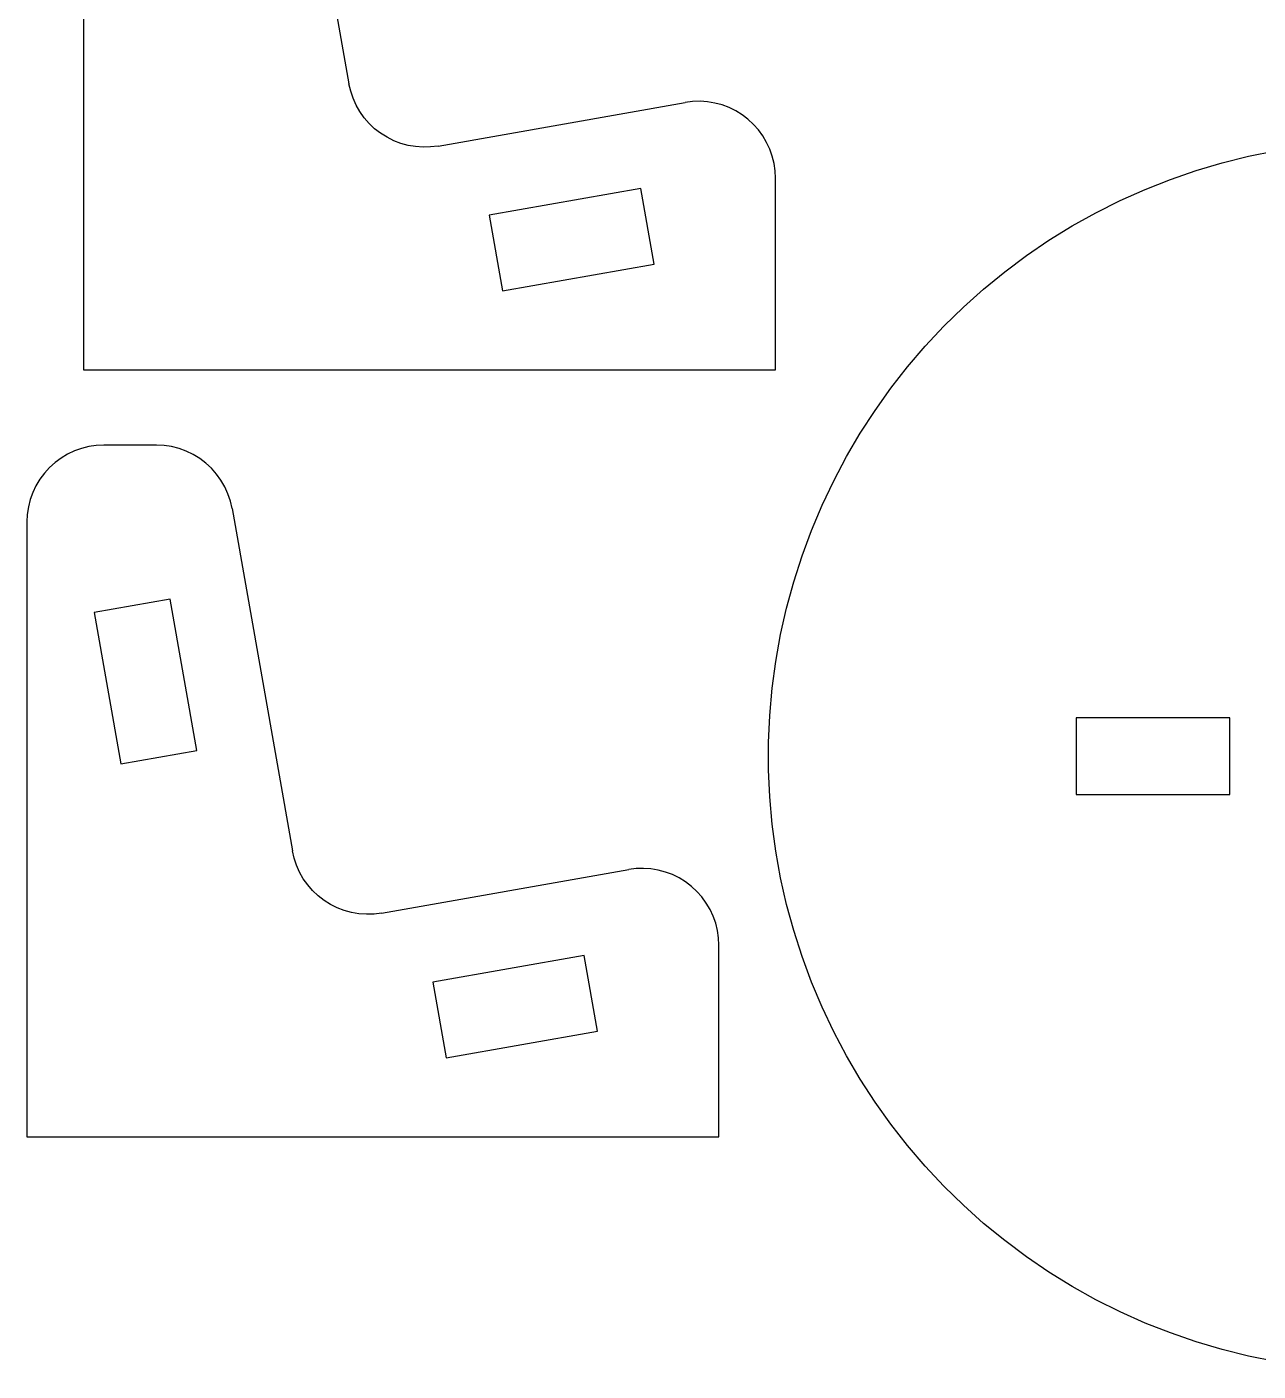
# Model space of a CAD drawing. Header units: centimetres. Extents: x -35.6 to 35, y -21 to 21.
# Drawn here: x 12.25 to 20.26, y -20.56 to -11.82 of the extents above; entities that cross this region are included whole.
import ezdxf

# ---------------------------------------------------------------- set-up
doc = ezdxf.new("R2010")
doc.units = ezdxf.units.CM
doc.header["$MEASUREMENT"] = 0
doc.layers.add('Capa 1', color=7, linetype='Continuous')

msp = doc.modelspace()

# ---------------------------------------------------------------- linework, layer by layer
at = {"layer": 'Capa 1', "color": 1, "lineweight": 25}
for points in [[(13.95505, -9.95942), (13.95505, -9.95942), (14.34748, -12.18499), (14.34748, -12.18499)], [(12.62063, -10.04624), (12.62063, -10.04624), (12.62063, -14.04624), (12.62063, -14.04624)], [(14.9267, -12.59058), (14.9267, -12.59058), (16.53378, -12.30719), (16.53378, -12.30719)], [(17.12063, -14.04624), (17.12063, -14.04624), (17.12063, -12.7996), (17.12063, -12.7996)], [(16.24454, -12.86592), (16.24454, -12.86592), (15.25972, -13.03956), (15.25972, -13.03956)], [(16.33136, -13.35833), (16.33136, -13.35833), (16.24454, -12.86592), (16.24454, -12.86592)], [(15.25972, -13.03956), (15.25972, -13.03956), (15.34654, -13.53196), (15.34654, -13.53196)], [(15.34654, -13.53196), (15.34654, -13.53196), (16.33136, -13.35833), (16.33136, -13.35833)], [(12.62063, -14.04624), (12.62063, -14.04624), (17.12063, -14.04624), (17.12063, -14.04624)], [(13.09497, -14.53605), (13.09497, -14.53605), (12.75295, -14.53605), (12.75295, -14.53605)], [(13.58738, -14.94922), (13.58738, -14.94922), (13.97981, -17.17479), (13.97981, -17.17479)], [(12.25296, -15.03604), (12.25296, -15.03604), (12.25296, -19.03604), (12.25296, -19.03604)], [(13.18352, -15.53822), (13.18352, -15.53822), (12.69111, -15.62504), (12.69111, -15.62504)], [(13.35715, -16.52303), (13.35715, -16.52303), (13.18352, -15.53822), (13.18352, -15.53822)], [(12.69111, -15.62504), (12.69111, -15.62504), (12.86475, -16.60985), (12.86475, -16.60985)], [(20.07538, -16.30973), (20.07538, -16.30973), (19.07539, -16.30973), (19.07539, -16.30973)], [(19.07539, -16.30973), (19.07539, -16.30973), (19.07539, -16.80972), (19.07539, -16.80972)], [(20.07538, -16.80972), (20.07538, -16.80972), (20.07538, -16.30973), (20.07538, -16.30973)], [(12.86475, -16.60985), (12.86475, -16.60985), (13.35715, -16.52303), (13.35715, -16.52303)], [(19.07539, -16.80972), (19.07539, -16.80972), (20.07538, -16.80972), (20.07538, -16.80972)], [(14.55903, -17.58038), (14.55903, -17.58038), (16.16611, -17.29699), (16.16611, -17.29699)], [(16.75296, -19.03604), (16.75296, -19.03604), (16.75296, -17.7894), (16.75296, -17.7894)], [(15.87687, -17.85572), (15.87687, -17.85572), (14.89205, -18.02936), (14.89205, -18.02936)], [(15.96369, -18.34813), (15.96369, -18.34813), (15.87687, -17.85572), (15.87687, -17.85572)], [(14.89205, -18.02936), (14.89205, -18.02936), (14.97887, -18.52176), (14.97887, -18.52176)], [(14.97887, -18.52176), (14.97887, -18.52176), (15.96369, -18.34813), (15.96369, -18.34813)], [(12.25296, -19.03604), (12.25296, -19.03604), (16.75296, -19.03604), (16.75296, -19.03604)]]:
    msp.add_open_spline(points, degree=3, dxfattribs=at)
for points, knots in [([(14.9267, -12.59058), (14.9267, -12.59058), (14.87802, -12.59671), (14.87802, -12.59671), (14.87802, -12.59671), (14.87802, -12.59671), (14.82898, -12.59805), (14.82898, -12.59805), (14.82898, -12.59805), (14.82898, -12.59805), (14.78002, -12.5946), (14.78002, -12.5946), (14.78002, -12.5946), (14.78002, -12.5946), (14.73165, -12.58631), (14.73165, -12.58631), (14.73165, -12.58631), (14.73165, -12.58631), (14.68434, -12.57336), (14.68434, -12.57336), (14.68434, -12.57336), (14.68434, -12.57336), (14.63852, -12.55583), (14.63852, -12.55583), (14.63852, -12.55583), (14.63852, -12.55583), (14.5946, -12.53388), (14.5946, -12.53388), (14.5946, -12.53388), (14.5946, -12.53388), (14.55307, -12.50774), (14.55307, -12.50774), (14.55307, -12.50774), (14.55307, -12.50774), (14.5143, -12.47765), (14.5143, -12.47765), (14.5143, -12.47765), (14.5143, -12.47765), (14.47871, -12.44393), (14.47871, -12.44393), (14.47871, -12.44393), (14.47871, -12.44393), (14.44654, -12.40685), (14.44654, -12.40685), (14.44654, -12.40685), (14.44654, -12.40685), (14.41817, -12.36681), (14.41817, -12.36681), (14.41817, -12.36681), (14.41817, -12.36681), (14.39387, -12.32419), (14.39387, -12.32419), (14.39387, -12.32419), (14.39387, -12.32419), (14.37386, -12.27939), (14.37386, -12.27939), (14.37386, -12.27939), (14.37386, -12.27939), (14.35834, -12.23286), (14.35834, -12.23286), (14.35834, -12.23286), (14.35834, -12.23286), (14.34748, -12.18499), (14.34748, -12.18499)], [0, 0, 0, 0, 0.0588235, 0.0588235, 0.0588235, 0.0588235, 0.1176471, 0.1176471, 0.1176471, 0.1176471, 0.1764706, 0.1764706, 0.1764706, 0.1764706, 0.2352941, 0.2352941, 0.2352941, 0.2352941, 0.2941176, 0.2941176, 0.2941176, 0.2941176, 0.3529412, 0.3529412, 0.3529412, 0.3529412, 0.4117647, 0.4117647, 0.4117647, 0.4117647, 0.4705882, 0.4705882, 0.4705882, 0.4705882, 0.5294118, 0.5294118, 0.5294118, 0.5294118, 0.5882353, 0.5882353, 0.5882353, 0.5882353, 0.6470588, 0.6470588, 0.6470588, 0.6470588, 0.7058824, 0.7058824, 0.7058824, 0.7058824, 0.7647059, 0.7647059, 0.7647059, 0.7647059, 0.8235294, 0.8235294, 0.8235294, 0.8235294, 0.8823529, 0.8823529, 0.8823529, 0.8823529, 1, 1, 1, 1]), ([(17.12063, -12.7996), (17.12063, -12.7996), (17.11826, -12.7512), (17.11826, -12.7512), (17.11826, -12.7512), (17.11826, -12.7512), (17.11124, -12.70325), (17.11124, -12.70325), (17.11124, -12.70325), (17.11124, -12.70325), (17.0996, -12.65619), (17.0996, -12.65619), (17.0996, -12.65619), (17.0996, -12.65619), (17.08348, -12.61051), (17.08348, -12.61051), (17.08348, -12.61051), (17.08348, -12.61051), (17.06298, -12.56659), (17.06298, -12.56659), (17.06298, -12.56659), (17.06298, -12.56659), (17.03836, -12.52485), (17.03836, -12.52485), (17.03836, -12.52485), (17.03836, -12.52485), (17.00982, -12.48569), (17.00982, -12.48569), (17.00982, -12.48569), (17.00982, -12.48569), (16.97757, -12.4495), (16.97757, -12.4495), (16.97757, -12.4495), (16.97757, -12.4495), (16.94201, -12.41659), (16.94201, -12.41659), (16.94201, -12.41659), (16.94201, -12.41659), (16.90342, -12.38727), (16.90342, -12.38727), (16.90342, -12.38727), (16.90342, -12.38727), (16.86218, -12.36183), (16.86218, -12.36183), (16.86218, -12.36183), (16.86218, -12.36183), (16.81865, -12.34049), (16.81865, -12.34049), (16.81865, -12.34049), (16.81865, -12.34049), (16.77328, -12.32349), (16.77328, -12.32349), (16.77328, -12.32349), (16.77328, -12.32349), (16.72647, -12.31093), (16.72647, -12.31093), (16.72647, -12.31093), (16.72647, -12.31093), (16.67867, -12.30299), (16.67867, -12.30299), (16.67867, -12.30299), (16.67867, -12.30299), (16.6303, -12.29971), (16.6303, -12.29971), (16.6303, -12.29971), (16.6303, -12.29971), (16.58186, -12.30112), (16.58186, -12.30112), (16.58186, -12.30112), (16.58186, -12.30112), (16.53378, -12.30719), (16.53378, -12.30719)], [0, 0, 0, 0, 0.0526316, 0.0526316, 0.0526316, 0.0526316, 0.1052632, 0.1052632, 0.1052632, 0.1052632, 0.1578947, 0.1578947, 0.1578947, 0.1578947, 0.2105263, 0.2105263, 0.2105263, 0.2105263, 0.2631579, 0.2631579, 0.2631579, 0.2631579, 0.3157895, 0.3157895, 0.3157895, 0.3157895, 0.3684211, 0.3684211, 0.3684211, 0.3684211, 0.4210526, 0.4210526, 0.4210526, 0.4210526, 0.4736842, 0.4736842, 0.4736842, 0.4736842, 0.5263158, 0.5263158, 0.5263158, 0.5263158, 0.5789474, 0.5789474, 0.5789474, 0.5789474, 0.6315789, 0.6315789, 0.6315789, 0.6315789, 0.6842105, 0.6842105, 0.6842105, 0.6842105, 0.7368421, 0.7368421, 0.7368421, 0.7368421, 0.7894737, 0.7894737, 0.7894737, 0.7894737, 0.8421053, 0.8421053, 0.8421053, 0.8421053, 0.8947368, 0.8947368, 0.8947368, 0.8947368, 1, 1, 1, 1]), ([(21.07536, -20.55971), (21.07536, -20.55971), (21.25231, -20.5558), (21.25231, -20.5558), (21.25231, -20.5558), (21.25231, -20.5558), (21.42888, -20.54408), (21.42888, -20.54408), (21.42888, -20.54408), (21.42888, -20.54408), (21.60477, -20.52454), (21.60477, -20.52454), (21.60477, -20.52454), (21.60477, -20.52454), (21.77965, -20.49724), (21.77965, -20.49724), (21.77965, -20.49724), (21.77965, -20.49724), (21.95314, -20.46224), (21.95314, -20.46224), (21.95314, -20.46224), (21.95314, -20.46224), (22.12491, -20.41959), (22.12491, -20.41959), (22.12491, -20.41959), (22.12491, -20.41959), (22.2946, -20.36939), (22.2946, -20.36939), (22.2946, -20.36939), (22.2946, -20.36939), (22.46192, -20.31171), (22.46192, -20.31171), (22.46192, -20.31171), (22.46192, -20.31171), (22.62652, -20.24673), (22.62652, -20.24673), (22.62652, -20.24673), (22.62652, -20.24673), (22.7881, -20.17451), (22.7881, -20.17451), (22.7881, -20.17451), (22.7881, -20.17451), (22.94632, -20.09521), (22.94632, -20.09521), (22.94632, -20.09521), (22.94632, -20.09521), (23.10087, -20.00899), (23.10087, -20.00899), (23.10087, -20.00899), (23.10087, -20.00899), (23.25147, -19.916), (23.25147, -19.916), (23.25147, -19.916), (23.25147, -19.916), (23.3978, -19.81648), (23.3978, -19.81648), (23.3978, -19.81648), (23.3978, -19.81648), (23.53958, -19.71058), (23.53958, -19.71058), (23.53958, -19.71058), (23.53958, -19.71058), (23.67653, -19.59846), (23.67653, -19.59846), (23.67653, -19.59846), (23.67653, -19.59846), (23.8084, -19.48046), (23.8084, -19.48046), (23.8084, -19.48046), (23.8084, -19.48046), (23.93491, -19.35671), (23.93491, -19.35671), (23.93491, -19.35671), (23.93491, -19.35671), (24.05584, -19.22748), (24.05584, -19.22748), (24.05584, -19.22748), (24.05584, -19.22748), (24.17091, -19.09304), (24.17091, -19.09304), (24.17091, -19.09304), (24.17091, -19.09304), (24.27996, -18.95362), (24.27996, -18.95362), (24.27996, -18.95362), (24.27996, -18.95362), (24.38269, -18.80951), (24.38269, -18.80951), (24.38269, -18.80951), (24.38269, -18.80951), (24.479, -18.66103), (24.479, -18.66103), (24.479, -18.66103), (24.479, -18.66103), (24.5686, -18.50842), (24.5686, -18.50842), (24.5686, -18.50842), (24.5686, -18.50842), (24.65136, -18.35199), (24.65136, -18.35199), (24.65136, -18.35199), (24.65136, -18.35199), (24.72714, -18.19208), (24.72714, -18.19208), (24.72714, -18.19208), (24.72714, -18.19208), (24.79579, -18.02892), (24.79579, -18.02892), (24.79579, -18.02892), (24.79579, -18.02892), (24.85714, -17.86294), (24.85714, -17.86294), (24.85714, -17.86294), (24.85714, -17.86294), (24.91108, -17.69438), (24.91108, -17.69438), (24.91108, -17.69438), (24.91108, -17.69438), (24.9575, -17.5236), (24.9575, -17.5236), (24.9575, -17.5236), (24.9575, -17.5236), (24.99634, -17.35095), (24.99634, -17.35095), (24.99634, -17.35095), (24.99634, -17.35095), (25.02749, -17.17671), (25.02749, -17.17671), (25.02749, -17.17671), (25.02749, -17.17671), (25.05092, -17.00131), (25.05092, -17.00131), (25.05092, -17.00131), (25.05092, -17.00131), (25.06658, -16.82503), (25.06658, -16.82503), (25.06658, -16.82503), (25.06658, -16.82503), (25.07438, -16.64822), (25.07438, -16.64822), (25.07438, -16.64822), (25.07438, -16.64822), (25.07438, -16.47123), (25.07438, -16.47123), (25.07438, -16.47123), (25.07438, -16.47123), (25.06658, -16.29445), (25.06658, -16.29445), (25.06658, -16.29445), (25.06658, -16.29445), (25.05092, -16.11813), (25.05092, -16.11813), (25.05092, -16.11813), (25.05092, -16.11813), (25.02749, -15.94273), (25.02749, -15.94273), (25.02749, -15.94273), (25.02749, -15.94273), (24.99634, -15.76853), (24.99634, -15.76853), (24.99634, -15.76853), (24.99634, -15.76853), (24.9575, -15.59585), (24.9575, -15.59585), (24.9575, -15.59585), (24.9575, -15.59585), (24.91108, -15.42507), (24.91108, -15.42507), (24.91108, -15.42507), (24.91108, -15.42507), (24.85714, -15.25651), (24.85714, -15.25651), (24.85714, -15.25651), (24.85714, -15.25651), (24.79579, -15.09053), (24.79579, -15.09053), (24.79579, -15.09053), (24.79579, -15.09053), (24.72714, -14.9274), (24.72714, -14.9274), (24.72714, -14.9274), (24.72714, -14.9274), (24.65136, -14.76745), (24.65136, -14.76745), (24.65136, -14.76745), (24.65136, -14.76745), (24.5686, -14.61103), (24.5686, -14.61103), (24.5686, -14.61103), (24.5686, -14.61103), (24.479, -14.45842), (24.479, -14.45842), (24.479, -14.45842), (24.479, -14.45842), (24.38269, -14.30994), (24.38269, -14.30994), (24.38269, -14.30994), (24.38269, -14.30994), (24.27996, -14.16583), (24.27996, -14.16583), (24.27996, -14.16583), (24.27996, -14.16583), (24.17091, -14.02644), (24.17091, -14.02644), (24.17091, -14.02644), (24.17091, -14.02644), (24.05584, -13.892), (24.05584, -13.892), (24.05584, -13.892), (24.05584, -13.892), (23.93491, -13.76278), (23.93491, -13.76278), (23.93491, -13.76278), (23.93491, -13.76278), (23.8084, -13.63902), (23.8084, -13.63902), (23.8084, -13.63902), (23.8084, -13.63902), (23.67653, -13.52098), (23.67653, -13.52098), (23.67653, -13.52098), (23.67653, -13.52098), (23.53958, -13.40891), (23.53958, -13.40891), (23.53958, -13.40891), (23.53958, -13.40891), (23.3978, -13.30297), (23.3978, -13.30297), (23.3978, -13.30297), (23.3978, -13.30297), (23.25147, -13.20345), (23.25147, -13.20345), (23.25147, -13.20345), (23.25147, -13.20345), (23.10087, -13.11046), (23.10087, -13.11046), (23.10087, -13.11046), (23.10087, -13.11046), (22.94632, -13.02424), (22.94632, -13.02424), (22.94632, -13.02424), (22.94632, -13.02424), (22.7881, -12.94497), (22.7881, -12.94497), (22.7881, -12.94497), (22.7881, -12.94497), (22.62652, -12.87272), (22.62652, -12.87272), (22.62652, -12.87272), (22.62652, -12.87272), (22.46192, -12.80774), (22.46192, -12.80774), (22.46192, -12.80774), (22.46192, -12.80774), (22.2946, -12.75006), (22.2946, -12.75006), (22.2946, -12.75006), (22.2946, -12.75006), (22.12491, -12.69986), (22.12491, -12.69986), (22.12491, -12.69986), (22.12491, -12.69986), (21.95314, -12.65721), (21.95314, -12.65721), (21.95314, -12.65721), (21.95314, -12.65721), (21.77965, -12.62221), (21.77965, -12.62221), (21.77965, -12.62221), (21.77965, -12.62221), (21.60477, -12.59491), (21.60477, -12.59491), (21.60477, -12.59491), (21.60477, -12.59491), (21.42888, -12.57536), (21.42888, -12.57536), (21.42888, -12.57536), (21.42888, -12.57536), (21.25231, -12.56365), (21.25231, -12.56365), (21.25231, -12.56365), (21.25231, -12.56365), (21.07536, -12.55974), (21.07536, -12.55974), (21.07536, -12.55974), (21.07536, -12.55974), (20.89844, -12.56365), (20.89844, -12.56365), (20.89844, -12.56365), (20.89844, -12.56365), (20.72184, -12.57536), (20.72184, -12.57536), (20.72184, -12.57536), (20.72184, -12.57536), (20.54595, -12.59491), (20.54595, -12.59491), (20.54595, -12.59491), (20.54595, -12.59491), (20.37111, -12.62221), (20.37111, -12.62221), (20.37111, -12.62221), (20.37111, -12.62221), (20.19761, -12.65721), (20.19761, -12.65721), (20.19761, -12.65721), (20.19761, -12.65721), (20.02585, -12.69986), (20.02585, -12.69986), (20.02585, -12.69986), (20.02585, -12.69986), (19.85616, -12.75006), (19.85616, -12.75006), (19.85616, -12.75006), (19.85616, -12.75006), (19.68884, -12.80774), (19.68884, -12.80774), (19.68884, -12.80774), (19.68884, -12.80774), (19.52423, -12.87272), (19.52423, -12.87272), (19.52423, -12.87272), (19.52423, -12.87272), (19.36266, -12.94497), (19.36266, -12.94497), (19.36266, -12.94497), (19.36266, -12.94497), (19.20444, -13.02424), (19.20444, -13.02424), (19.20444, -13.02424), (19.20444, -13.02424), (19.04989, -13.11046), (19.04989, -13.11046), (19.04989, -13.11046), (19.04989, -13.11046), (18.89929, -13.20345), (18.89929, -13.20345), (18.89929, -13.20345), (18.89929, -13.20345), (18.75295, -13.30297), (18.75295, -13.30297), (18.75295, -13.30297), (18.75295, -13.30297), (18.61117, -13.40891), (18.61117, -13.40891), (18.61117, -13.40891), (18.61117, -13.40891), (18.47422, -13.52098), (18.47422, -13.52098), (18.47422, -13.52098), (18.47422, -13.52098), (18.34236, -13.63902), (18.34236, -13.63902), (18.34236, -13.63902), (18.34236, -13.63902), (18.21585, -13.76278), (18.21585, -13.76278), (18.21585, -13.76278), (18.21585, -13.76278), (18.09492, -13.892), (18.09492, -13.892), (18.09492, -13.892), (18.09492, -13.892), (17.97984, -14.02644), (17.97984, -14.02644), (17.97984, -14.02644), (17.97984, -14.02644), (17.8708, -14.16583), (17.8708, -14.16583), (17.8708, -14.16583), (17.8708, -14.16583), (17.76803, -14.30994), (17.76803, -14.30994), (17.76803, -14.30994), (17.76803, -14.30994), (17.67176, -14.45842), (17.67176, -14.45842), (17.67176, -14.45842), (17.67176, -14.45842), (17.58215, -14.61103), (17.58215, -14.61103), (17.58215, -14.61103), (17.58215, -14.61103), (17.49936, -14.76745), (17.49936, -14.76745), (17.49936, -14.76745), (17.49936, -14.76745), (17.42358, -14.9274), (17.42358, -14.9274), (17.42358, -14.9274), (17.42358, -14.9274), (17.35497, -15.09053), (17.35497, -15.09053), (17.35497, -15.09053), (17.35497, -15.09053), (17.29362, -15.25651), (17.29362, -15.25651), (17.29362, -15.25651), (17.29362, -15.25651), (17.23968, -15.42507), (17.23968, -15.42507), (17.23968, -15.42507), (17.23968, -15.42507), (17.19325, -15.59585), (17.19325, -15.59585), (17.19325, -15.59585), (17.19325, -15.59585), (17.15441, -15.76853), (17.15441, -15.76853), (17.15441, -15.76853), (17.15441, -15.76853), (17.12326, -15.94273), (17.12326, -15.94273), (17.12326, -15.94273), (17.12326, -15.94273), (17.09984, -16.11813), (17.09984, -16.11813), (17.09984, -16.11813), (17.09984, -16.11813), (17.08417, -16.29445), (17.08417, -16.29445), (17.08417, -16.29445), (17.08417, -16.29445), (17.07634, -16.47123), (17.07634, -16.47123), (17.07634, -16.47123), (17.07634, -16.47123), (17.07634, -16.64822), (17.07634, -16.64822), (17.07634, -16.64822), (17.07634, -16.64822), (17.08417, -16.82503), (17.08417, -16.82503), (17.08417, -16.82503), (17.08417, -16.82503), (17.09984, -17.00131), (17.09984, -17.00131), (17.09984, -17.00131), (17.09984, -17.00131), (17.12326, -17.17671), (17.12326, -17.17671), (17.12326, -17.17671), (17.12326, -17.17671), (17.15441, -17.35095), (17.15441, -17.35095), (17.15441, -17.35095), (17.15441, -17.35095), (17.19325, -17.5236), (17.19325, -17.5236), (17.19325, -17.5236), (17.19325, -17.5236), (17.23968, -17.69438), (17.23968, -17.69438), (17.23968, -17.69438), (17.23968, -17.69438), (17.29362, -17.86294), (17.29362, -17.86294), (17.29362, -17.86294), (17.29362, -17.86294), (17.35497, -18.02892), (17.35497, -18.02892), (17.35497, -18.02892), (17.35497, -18.02892), (17.42358, -18.19208), (17.42358, -18.19208), (17.42358, -18.19208), (17.42358, -18.19208), (17.49936, -18.35199), (17.49936, -18.35199), (17.49936, -18.35199), (17.49936, -18.35199), (17.58215, -18.50842), (17.58215, -18.50842), (17.58215, -18.50842), (17.58215, -18.50842), (17.67176, -18.66103), (17.67176, -18.66103), (17.67176, -18.66103), (17.67176, -18.66103), (17.76803, -18.80951), (17.76803, -18.80951), (17.76803, -18.80951), (17.76803, -18.80951), (17.8708, -18.95362), (17.8708, -18.95362), (17.8708, -18.95362), (17.8708, -18.95362), (17.97984, -19.09304), (17.97984, -19.09304), (17.97984, -19.09304), (17.97984, -19.09304), (18.09492, -19.22748), (18.09492, -19.22748), (18.09492, -19.22748), (18.09492, -19.22748), (18.21585, -19.35671), (18.21585, -19.35671), (18.21585, -19.35671), (18.21585, -19.35671), (18.34236, -19.48046), (18.34236, -19.48046), (18.34236, -19.48046), (18.34236, -19.48046), (18.47422, -19.59846), (18.47422, -19.59846), (18.47422, -19.59846), (18.47422, -19.59846), (18.61117, -19.71058), (18.61117, -19.71058), (18.61117, -19.71058), (18.61117, -19.71058), (18.75295, -19.81648), (18.75295, -19.81648), (18.75295, -19.81648), (18.75295, -19.81648), (18.89929, -19.916), (18.89929, -19.916), (18.89929, -19.916), (18.89929, -19.916), (19.04989, -20.00899), (19.04989, -20.00899), (19.04989, -20.00899), (19.04989, -20.00899), (19.20444, -20.09521), (19.20444, -20.09521), (19.20444, -20.09521), (19.20444, -20.09521), (19.36266, -20.17451), (19.36266, -20.17451), (19.36266, -20.17451), (19.36266, -20.17451), (19.52423, -20.24673), (19.52423, -20.24673), (19.52423, -20.24673), (19.52423, -20.24673), (19.68884, -20.31171), (19.68884, -20.31171), (19.68884, -20.31171), (19.68884, -20.31171), (19.85616, -20.36939), (19.85616, -20.36939), (19.85616, -20.36939), (19.85616, -20.36939), (20.02585, -20.41959), (20.02585, -20.41959), (20.02585, -20.41959), (20.02585, -20.41959), (20.19761, -20.46224), (20.19761, -20.46224), (20.19761, -20.46224), (20.19761, -20.46224), (20.37111, -20.49724), (20.37111, -20.49724), (20.37111, -20.49724), (20.37111, -20.49724), (20.54595, -20.52454), (20.54595, -20.52454), (20.54595, -20.52454), (20.54595, -20.52454), (20.72184, -20.54408), (20.72184, -20.54408), (20.72184, -20.54408), (20.72184, -20.54408), (20.89844, -20.5558), (20.89844, -20.5558), (20.89844, -20.5558), (20.89844, -20.5558), (21.07536, -20.55971), (21.07536, -20.55971)], [0, 0, 0, 0, 0.006993, 0.006993, 0.006993, 0.006993, 0.013986, 0.013986, 0.013986, 0.013986, 0.020979, 0.020979, 0.020979, 0.020979, 0.027972, 0.027972, 0.027972, 0.027972, 0.034965, 0.034965, 0.034965, 0.034965, 0.041958, 0.041958, 0.041958, 0.041958, 0.048951, 0.048951, 0.048951, 0.048951, 0.0559441, 0.0559441, 0.0559441, 0.0559441, 0.0629371, 0.0629371, 0.0629371, 0.0629371, 0.0699301, 0.0699301, 0.0699301, 0.0699301, 0.0769231, 0.0769231, 0.0769231, 0.0769231, 0.0839161, 0.0839161, 0.0839161, 0.0839161, 0.0909091, 0.0909091, 0.0909091, 0.0909091, 0.0979021, 0.0979021, 0.0979021, 0.0979021, 0.1048951, 0.1048951, 0.1048951, 0.1048951, 0.1118881, 0.1118881, 0.1118881, 0.1118881, 0.1188811, 0.1188811, 0.1188811, 0.1188811, 0.1258741, 0.1258741, 0.1258741, 0.1258741, 0.1328671, 0.1328671, 0.1328671, 0.1328671, 0.1398601, 0.1398601, 0.1398601, 0.1398601, 0.1468531, 0.1468531, 0.1468531, 0.1468531, 0.1538462, 0.1538462, 0.1538462, 0.1538462, 0.1608392, 0.1608392, 0.1608392, 0.1608392, 0.1678322, 0.1678322, 0.1678322, 0.1678322, 0.1748252, 0.1748252, 0.1748252, 0.1748252, 0.1818182, 0.1818182, 0.1818182, 0.1818182, 0.1888112, 0.1888112, 0.1888112, 0.1888112, 0.1958042, 0.1958042, 0.1958042, 0.1958042, 0.2027972, 0.2027972, 0.2027972, 0.2027972, 0.2097902, 0.2097902, 0.2097902, 0.2097902, 0.2167832, 0.2167832, 0.2167832, 0.2167832, 0.2237762, 0.2237762, 0.2237762, 0.2237762, 0.2307692, 0.2307692, 0.2307692, 0.2307692, 0.2377622, 0.2377622, 0.2377622, 0.2377622, 0.2447552, 0.2447552, 0.2447552, 0.2447552, 0.2517483, 0.2517483, 0.2517483, 0.2517483, 0.2587413, 0.2587413, 0.2587413, 0.2587413, 0.2657343, 0.2657343, 0.2657343, 0.2657343, 0.2727273, 0.2727273, 0.2727273, 0.2727273, 0.2797203, 0.2797203, 0.2797203, 0.2797203, 0.2867133, 0.2867133, 0.2867133, 0.2867133, 0.2937063, 0.2937063, 0.2937063, 0.2937063, 0.3006993, 0.3006993, 0.3006993, 0.3006993, 0.3076923, 0.3076923, 0.3076923, 0.3076923, 0.3146853, 0.3146853, 0.3146853, 0.3146853, 0.3216783, 0.3216783, 0.3216783, 0.3216783, 0.3286713, 0.3286713, 0.3286713, 0.3286713, 0.3356643, 0.3356643, 0.3356643, 0.3356643, 0.3426573, 0.3426573, 0.3426573, 0.3426573, 0.3496503, 0.3496503, 0.3496503, 0.3496503, 0.3566434, 0.3566434, 0.3566434, 0.3566434, 0.3636364, 0.3636364, 0.3636364, 0.3636364, 0.3706294, 0.3706294, 0.3706294, 0.3706294, 0.3776224, 0.3776224, 0.3776224, 0.3776224, 0.3846154, 0.3846154, 0.3846154, 0.3846154, 0.3916084, 0.3916084, 0.3916084, 0.3916084, 0.3986014, 0.3986014, 0.3986014, 0.3986014, 0.4055944, 0.4055944, 0.4055944, 0.4055944, 0.4125874, 0.4125874, 0.4125874, 0.4125874, 0.4195804, 0.4195804, 0.4195804, 0.4195804, 0.4265734, 0.4265734, 0.4265734, 0.4265734, 0.4335664, 0.4335664, 0.4335664, 0.4335664, 0.4405594, 0.4405594, 0.4405594, 0.4405594, 0.4475524, 0.4475524, 0.4475524, 0.4475524, 0.4545455, 0.4545455, 0.4545455, 0.4545455, 0.4615385, 0.4615385, 0.4615385, 0.4615385, 0.4685315, 0.4685315, 0.4685315, 0.4685315, 0.4755245, 0.4755245, 0.4755245, 0.4755245, 0.4825175, 0.4825175, 0.4825175, 0.4825175, 0.4895105, 0.4895105, 0.4895105, 0.4895105, 0.4965035, 0.4965035, 0.4965035, 0.4965035, 0.5034965, 0.5034965, 0.5034965, 0.5034965, 0.5104895, 0.5104895, 0.5104895, 0.5104895, 0.5174825, 0.5174825, 0.5174825, 0.5174825, 0.5244755, 0.5244755, 0.5244755, 0.5244755, 0.5314685, 0.5314685, 0.5314685, 0.5314685, 0.5384615, 0.5384615, 0.5384615, 0.5384615, 0.5454545, 0.5454545, 0.5454545, 0.5454545, 0.5524476, 0.5524476, 0.5524476, 0.5524476, 0.5594406, 0.5594406, 0.5594406, 0.5594406, 0.5664336, 0.5664336, 0.5664336, 0.5664336, 0.5734266, 0.5734266, 0.5734266, 0.5734266, 0.5804196, 0.5804196, 0.5804196, 0.5804196, 0.5874126, 0.5874126, 0.5874126, 0.5874126, 0.5944056, 0.5944056, 0.5944056, 0.5944056, 0.6013986, 0.6013986, 0.6013986, 0.6013986, 0.6083916, 0.6083916, 0.6083916, 0.6083916, 0.6153846, 0.6153846, 0.6153846, 0.6153846, 0.6223776, 0.6223776, 0.6223776, 0.6223776, 0.6293706, 0.6293706, 0.6293706, 0.6293706, 0.6363636, 0.6363636, 0.6363636, 0.6363636, 0.6433566, 0.6433566, 0.6433566, 0.6433566, 0.6503497, 0.6503497, 0.6503497, 0.6503497, 0.6573427, 0.6573427, 0.6573427, 0.6573427, 0.6643357, 0.6643357, 0.6643357, 0.6643357, 0.6713287, 0.6713287, 0.6713287, 0.6713287, 0.6783217, 0.6783217, 0.6783217, 0.6783217, 0.6853147, 0.6853147, 0.6853147, 0.6853147, 0.6923077, 0.6923077, 0.6923077, 0.6923077, 0.6993007, 0.6993007, 0.6993007, 0.6993007, 0.7062937, 0.7062937, 0.7062937, 0.7062937, 0.7132867, 0.7132867, 0.7132867, 0.7132867, 0.7202797, 0.7202797, 0.7202797, 0.7202797, 0.7272727, 0.7272727, 0.7272727, 0.7272727, 0.7342657, 0.7342657, 0.7342657, 0.7342657, 0.7412587, 0.7412587, 0.7412587, 0.7412587, 0.7482517, 0.7482517, 0.7482517, 0.7482517, 0.7552448, 0.7552448, 0.7552448, 0.7552448, 0.7622378, 0.7622378, 0.7622378, 0.7622378, 0.7692308, 0.7692308, 0.7692308, 0.7692308, 0.7762238, 0.7762238, 0.7762238, 0.7762238, 0.7832168, 0.7832168, 0.7832168, 0.7832168, 0.7902098, 0.7902098, 0.7902098, 0.7902098, 0.7972028, 0.7972028, 0.7972028, 0.7972028, 0.8041958, 0.8041958, 0.8041958, 0.8041958, 0.8111888, 0.8111888, 0.8111888, 0.8111888, 0.8181818, 0.8181818, 0.8181818, 0.8181818, 0.8251748, 0.8251748, 0.8251748, 0.8251748, 0.8321678, 0.8321678, 0.8321678, 0.8321678, 0.8391608, 0.8391608, 0.8391608, 0.8391608, 0.8461538, 0.8461538, 0.8461538, 0.8461538, 0.8531469, 0.8531469, 0.8531469, 0.8531469, 0.8601399, 0.8601399, 0.8601399, 0.8601399, 0.8671329, 0.8671329, 0.8671329, 0.8671329, 0.8741259, 0.8741259, 0.8741259, 0.8741259, 0.8811189, 0.8811189, 0.8811189, 0.8811189, 0.8881119, 0.8881119, 0.8881119, 0.8881119, 0.8951049, 0.8951049, 0.8951049, 0.8951049, 0.9020979, 0.9020979, 0.9020979, 0.9020979, 0.9090909, 0.9090909, 0.9090909, 0.9090909, 0.9160839, 0.9160839, 0.9160839, 0.9160839, 0.9230769, 0.9230769, 0.9230769, 0.9230769, 0.9300699, 0.9300699, 0.9300699, 0.9300699, 0.9370629, 0.9370629, 0.9370629, 0.9370629, 0.9440559, 0.9440559, 0.9440559, 0.9440559, 0.951049, 0.951049, 0.951049, 0.951049, 0.958042, 0.958042, 0.958042, 0.958042, 0.965035, 0.965035, 0.965035, 0.965035, 0.972028, 0.972028, 0.972028, 0.972028, 0.979021, 0.979021, 0.979021, 0.979021, 0.986014, 0.986014, 0.986014, 0.986014, 1, 1, 1, 1]), ([(12.75295, -14.53605), (12.75295, -14.53605), (12.70395, -14.53844), (12.70395, -14.53844), (12.70395, -14.53844), (12.70395, -14.53844), (12.65541, -14.54564), (12.65541, -14.54564), (12.65541, -14.54564), (12.65541, -14.54564), (12.60782, -14.55757), (12.60782, -14.55757), (12.60782, -14.55757), (12.60782, -14.55757), (12.5616, -14.57411), (12.5616, -14.57411), (12.5616, -14.57411), (12.5616, -14.57411), (12.51726, -14.5951), (12.51726, -14.5951), (12.51726, -14.5951), (12.51726, -14.5951), (12.47517, -14.62032), (12.47517, -14.62032), (12.47517, -14.62032), (12.47517, -14.62032), (12.43577, -14.64953), (12.43577, -14.64953), (12.43577, -14.64953), (12.43577, -14.64953), (12.3994, -14.68248), (12.3994, -14.68248), (12.3994, -14.68248), (12.3994, -14.68248), (12.36645, -14.71886), (12.36645, -14.71886), (12.36645, -14.71886), (12.36645, -14.71886), (12.3372, -14.75826), (12.3372, -14.75826), (12.3372, -14.75826), (12.3372, -14.75826), (12.31198, -14.80035), (12.31198, -14.80035), (12.31198, -14.80035), (12.31198, -14.80035), (12.29102, -14.84469), (12.29102, -14.84469), (12.29102, -14.84469), (12.29102, -14.84469), (12.27448, -14.89091), (12.27448, -14.89091), (12.27448, -14.89091), (12.27448, -14.89091), (12.26256, -14.93849), (12.26256, -14.93849), (12.26256, -14.93849), (12.26256, -14.93849), (12.25536, -14.98704), (12.25536, -14.98704), (12.25536, -14.98704), (12.25536, -14.98704), (12.25296, -15.03604), (12.25296, -15.03604)], [0, 0, 0, 0, 0.0588235, 0.0588235, 0.0588235, 0.0588235, 0.1176471, 0.1176471, 0.1176471, 0.1176471, 0.1764706, 0.1764706, 0.1764706, 0.1764706, 0.2352941, 0.2352941, 0.2352941, 0.2352941, 0.2941176, 0.2941176, 0.2941176, 0.2941176, 0.3529412, 0.3529412, 0.3529412, 0.3529412, 0.4117647, 0.4117647, 0.4117647, 0.4117647, 0.4705882, 0.4705882, 0.4705882, 0.4705882, 0.5294118, 0.5294118, 0.5294118, 0.5294118, 0.5882353, 0.5882353, 0.5882353, 0.5882353, 0.6470588, 0.6470588, 0.6470588, 0.6470588, 0.7058824, 0.7058824, 0.7058824, 0.7058824, 0.7647059, 0.7647059, 0.7647059, 0.7647059, 0.8235294, 0.8235294, 0.8235294, 0.8235294, 0.8823529, 0.8823529, 0.8823529, 0.8823529, 1, 1, 1, 1]), ([(13.58738, -14.94922), (13.58738, -14.94922), (13.5763, -14.90064), (13.5763, -14.90064), (13.5763, -14.90064), (13.5763, -14.90064), (13.56039, -14.85337), (13.56039, -14.85337), (13.56039, -14.85337), (13.56039, -14.85337), (13.53989, -14.80793), (13.53989, -14.80793), (13.53989, -14.80793), (13.53989, -14.80793), (13.51499, -14.76479), (13.51499, -14.76479), (13.51499, -14.76479), (13.51499, -14.76479), (13.48588, -14.72429), (13.48588, -14.72429), (13.48588, -14.72429), (13.48588, -14.72429), (13.4529, -14.68693), (13.4529, -14.68693), (13.4529, -14.68693), (13.4529, -14.68693), (13.41635, -14.65303), (13.41635, -14.65303), (13.41635, -14.65303), (13.41635, -14.65303), (13.37663, -14.62294), (13.37663, -14.62294), (13.37663, -14.62294), (13.37663, -14.62294), (13.33408, -14.59694), (13.33408, -14.59694), (13.33408, -14.59694), (13.33408, -14.59694), (13.28917, -14.57531), (13.28917, -14.57531), (13.28917, -14.57531), (13.28917, -14.57531), (13.24236, -14.55827), (13.24236, -14.55827), (13.24236, -14.55827), (13.24236, -14.55827), (13.19403, -14.54596), (13.19403, -14.54596), (13.19403, -14.54596), (13.19403, -14.54596), (13.14475, -14.53852), (13.14475, -14.53852), (13.14475, -14.53852), (13.14475, -14.53852), (13.09497, -14.53605), (13.09497, -14.53605)], [0, 0, 0, 0, 0.0666667, 0.0666667, 0.0666667, 0.0666667, 0.1333333, 0.1333333, 0.1333333, 0.1333333, 0.2, 0.2, 0.2, 0.2, 0.2666667, 0.2666667, 0.2666667, 0.2666667, 0.3333333, 0.3333333, 0.3333333, 0.3333333, 0.4, 0.4, 0.4, 0.4, 0.4666667, 0.4666667, 0.4666667, 0.4666667, 0.5333333, 0.5333333, 0.5333333, 0.5333333, 0.6, 0.6, 0.6, 0.6, 0.6666667, 0.6666667, 0.6666667, 0.6666667, 0.7333333, 0.7333333, 0.7333333, 0.7333333, 0.8, 0.8, 0.8, 0.8, 0.8666667, 0.8666667, 0.8666667, 0.8666667, 1, 1, 1, 1]), ([(14.55903, -17.58038), (14.55903, -17.58038), (14.51035, -17.58652), (14.51035, -17.58652), (14.51035, -17.58652), (14.51035, -17.58652), (14.46131, -17.58786), (14.46131, -17.58786), (14.46131, -17.58786), (14.46131, -17.58786), (14.41235, -17.58436), (14.41235, -17.58436), (14.41235, -17.58436), (14.41235, -17.58436), (14.36398, -17.57611), (14.36398, -17.57611), (14.36398, -17.57611), (14.36398, -17.57611), (14.31667, -17.56316), (14.31667, -17.56316), (14.31667, -17.56316), (14.31667, -17.56316), (14.27085, -17.54563), (14.27085, -17.54563), (14.27085, -17.54563), (14.27085, -17.54563), (14.22693, -17.52369), (14.22693, -17.52369), (14.22693, -17.52369), (14.22693, -17.52369), (14.18541, -17.49754), (14.18541, -17.49754), (14.18541, -17.49754), (14.18541, -17.49754), (14.14667, -17.46745), (14.14667, -17.46745), (14.14667, -17.46745), (14.14667, -17.46745), (14.11104, -17.43373), (14.11104, -17.43373), (14.11104, -17.43373), (14.11104, -17.43373), (14.07887, -17.39665), (14.07887, -17.39665), (14.07887, -17.39665), (14.07887, -17.39665), (14.0505, -17.35661), (14.0505, -17.35661), (14.0505, -17.35661), (14.0505, -17.35661), (14.0262, -17.31399), (14.0262, -17.31399), (14.0262, -17.31399), (14.0262, -17.31399), (14.00619, -17.26919), (14.00619, -17.26919), (14.00619, -17.26919), (14.00619, -17.26919), (13.99067, -17.22266), (13.99067, -17.22266), (13.99067, -17.22266), (13.99067, -17.22266), (13.97981, -17.17479), (13.97981, -17.17479)], [0, 0, 0, 0, 0.0588235, 0.0588235, 0.0588235, 0.0588235, 0.1176471, 0.1176471, 0.1176471, 0.1176471, 0.1764706, 0.1764706, 0.1764706, 0.1764706, 0.2352941, 0.2352941, 0.2352941, 0.2352941, 0.2941176, 0.2941176, 0.2941176, 0.2941176, 0.3529412, 0.3529412, 0.3529412, 0.3529412, 0.4117647, 0.4117647, 0.4117647, 0.4117647, 0.4705882, 0.4705882, 0.4705882, 0.4705882, 0.5294118, 0.5294118, 0.5294118, 0.5294118, 0.5882353, 0.5882353, 0.5882353, 0.5882353, 0.6470588, 0.6470588, 0.6470588, 0.6470588, 0.7058824, 0.7058824, 0.7058824, 0.7058824, 0.7647059, 0.7647059, 0.7647059, 0.7647059, 0.8235294, 0.8235294, 0.8235294, 0.8235294, 0.8823529, 0.8823529, 0.8823529, 0.8823529, 1, 1, 1, 1]), ([(16.75296, -17.7894), (16.75296, -17.7894), (16.75059, -17.741), (16.75059, -17.741), (16.75059, -17.741), (16.75059, -17.741), (16.74357, -17.69305), (16.74357, -17.69305), (16.74357, -17.69305), (16.74357, -17.69305), (16.73193, -17.64599), (16.73193, -17.64599), (16.73193, -17.64599), (16.73193, -17.64599), (16.71581, -17.60031), (16.71581, -17.60031), (16.71581, -17.60031), (16.71581, -17.60031), (16.69535, -17.55639), (16.69535, -17.55639), (16.69535, -17.55639), (16.69535, -17.55639), (16.67069, -17.51465), (16.67069, -17.51465), (16.67069, -17.51465), (16.67069, -17.51465), (16.64211, -17.4755), (16.64211, -17.4755), (16.64211, -17.4755), (16.64211, -17.4755), (16.60991, -17.4393), (16.60991, -17.4393), (16.60991, -17.4393), (16.60991, -17.4393), (16.57435, -17.40639), (16.57435, -17.40639), (16.57435, -17.40639), (16.57435, -17.40639), (16.53575, -17.37707), (16.53575, -17.37707), (16.53575, -17.37707), (16.53575, -17.37707), (16.49451, -17.35164), (16.49451, -17.35164), (16.49451, -17.35164), (16.49451, -17.35164), (16.45098, -17.33029), (16.45098, -17.33029), (16.45098, -17.33029), (16.45098, -17.33029), (16.40561, -17.31329), (16.40561, -17.31329), (16.40561, -17.31329), (16.40561, -17.31329), (16.3588, -17.30073), (16.3588, -17.30073), (16.3588, -17.30073), (16.3588, -17.30073), (16.311, -17.29279), (16.311, -17.29279), (16.311, -17.29279), (16.311, -17.29279), (16.26263, -17.28951), (16.26263, -17.28951), (16.26263, -17.28951), (16.26263, -17.28951), (16.2142, -17.29092), (16.2142, -17.29092), (16.2142, -17.29092), (16.2142, -17.29092), (16.16611, -17.29699), (16.16611, -17.29699)], [0, 0, 0, 0, 0.0526316, 0.0526316, 0.0526316, 0.0526316, 0.1052632, 0.1052632, 0.1052632, 0.1052632, 0.1578947, 0.1578947, 0.1578947, 0.1578947, 0.2105263, 0.2105263, 0.2105263, 0.2105263, 0.2631579, 0.2631579, 0.2631579, 0.2631579, 0.3157895, 0.3157895, 0.3157895, 0.3157895, 0.3684211, 0.3684211, 0.3684211, 0.3684211, 0.4210526, 0.4210526, 0.4210526, 0.4210526, 0.4736842, 0.4736842, 0.4736842, 0.4736842, 0.5263158, 0.5263158, 0.5263158, 0.5263158, 0.5789474, 0.5789474, 0.5789474, 0.5789474, 0.6315789, 0.6315789, 0.6315789, 0.6315789, 0.6842105, 0.6842105, 0.6842105, 0.6842105, 0.7368421, 0.7368421, 0.7368421, 0.7368421, 0.7894737, 0.7894737, 0.7894737, 0.7894737, 0.8421053, 0.8421053, 0.8421053, 0.8421053, 0.8947368, 0.8947368, 0.8947368, 0.8947368, 1, 1, 1, 1])]:
    msp.add_open_spline(points, degree=3, knots=knots, dxfattribs=at)

doc.saveas('drawing.dxf')
